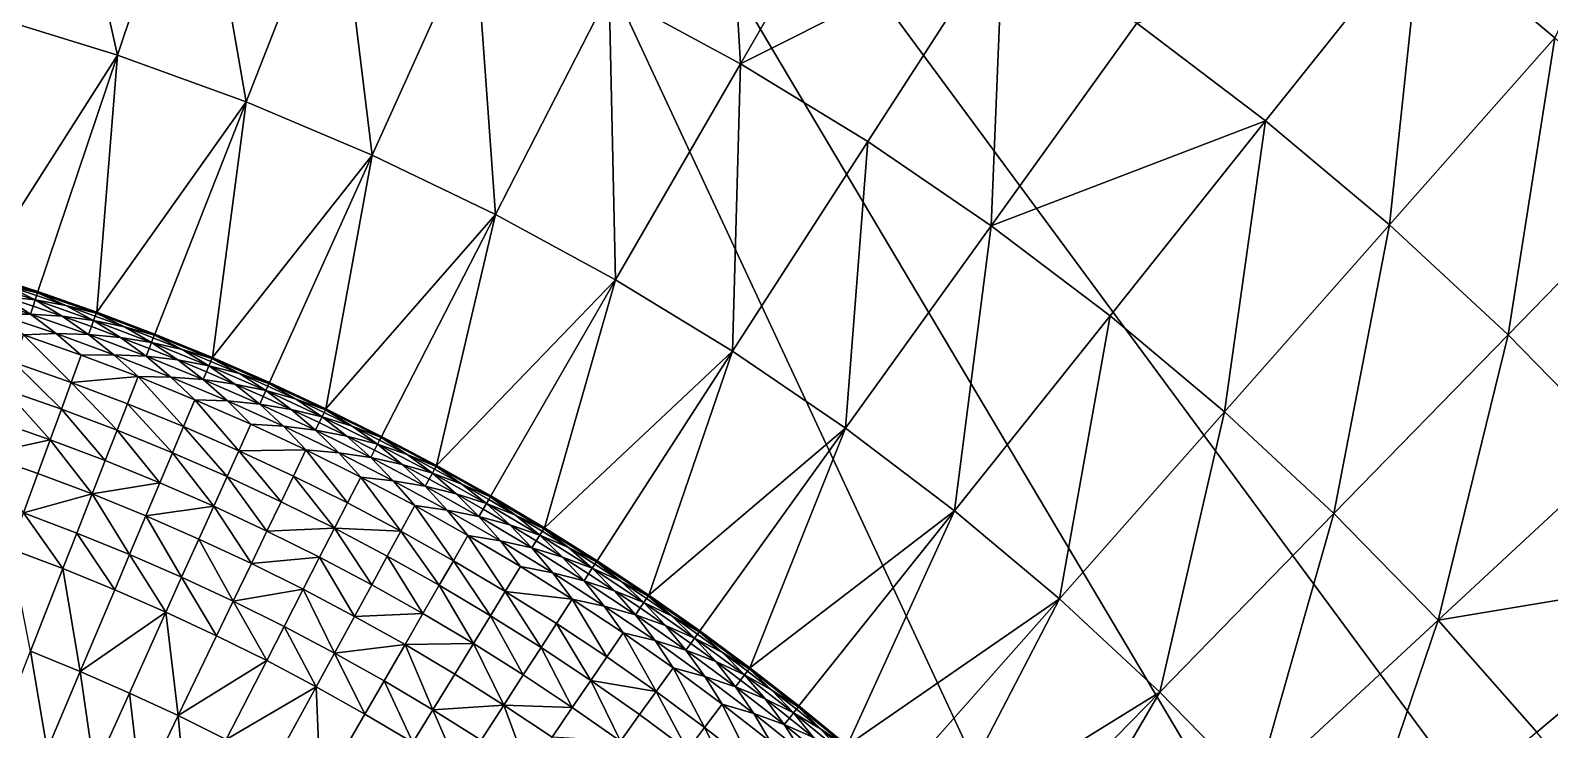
# Model space of a CAD drawing. Header units: millimetres. Extents: x -3750 to 5350, y -3750 to 3750.
# Drawn here: x 789 to 2311, y 1931 to 2632 of the extents above; entities that cross this region are included whole.
import ezdxf

# ---------------------------------------------------------------- set-up
doc = ezdxf.new("R2010")
doc.units = ezdxf.units.MM
doc.header["$MEASUREMENT"] = 0
doc.layers.add('MESH_3D', color=2, linetype='CONTINUOUS')

msp = doc.modelspace()

# ---------------------------------------------------------------- linework, layer by layer
at = {"layer": 'MESH_3D'}
for points in [[(925.3, 3634, 32500), (-2410.5, 2872.7, 32500), (3378.6, -1627.1, 32500)], [(925.3, 3634, 32500), (3634, -925.3, 32500), (3745.3, -186.9, 32500)], [(925.3, 3634, 32500), (3378.6, -1627.1, 32500), (3634, -925.3, 32500)], [(2618.4, 2684.5, 32500), (925.3, 3634, 32500), (3745.3, -186.9, 32500)], [(812.5, 2887.9, 24400), (875.8, 2606.8, 24200), (744.8, 2647.2, 24200)], [(812.5, 2887.9, 24400), (955.5, 2843.8, 24400), (875.8, 2606.8, 24200)], [(1482.7, 2892.1, 24600), (1500, 2598.1, 24400), (1368.6, 2669.6, 24400)], [(1482.7, 2892.1, 24600), (1625, 2814.6, 24600), (1500, 2598.1, 24400)], [(3378.6, -1627.1, 32500), (-2410.5, 2872.7, 32500), (-1955.4, -3199.8, 32500)], [(2182.2, 2736.4, 24800), (2426.3, 2859.3, 25000), (2315.9, 2624.2, 24800)], [(955.5, 2843.8, 24400), (1004.7, 2559.9, 24200), (875.8, 2606.8, 24200)], [(955.5, 2843.8, 24400), (1096, 2792.6, 24400), (1004.7, 2559.9, 24200)], [(1625, 2814.6, 24600), (1763.3, 2730.1, 24600), (1500, 2598.1, 24400)], [(1096, 2792.6, 24400), (1131, 2506.6, 24200), (1004.7, 2559.9, 24200)], [(1096, 2792.6, 24400), (1233.9, 2734.5, 24400), (1131, 2506.6, 24200)], [(1233.9, 2734.5, 24400), (1254.6, 2447.1, 24200), (1131, 2506.6, 24200)], [(1233.9, 2734.5, 24400), (1368.6, 2669.6, 24400), (1254.6, 2447.1, 24200)], [(1763.3, 2730.1, 24600), (1627.6, 2520.1, 24400), (1500, 2598.1, 24400)], [(1763.3, 2730.1, 24600), (1751.2, 2435.8, 24400), (1627.6, 2520.1, 24400)], [(1763.3, 2730.1, 24600), (1897.2, 2638.8, 24600), (1751.2, 2435.8, 24400)], [(2182.2, 2736.4, 24800), (2026.3, 2541, 24600), (1897.2, 2638.8, 24600)], [(2182.2, 2736.4, 24800), (2150.5, 2436.8, 24600), (2026.3, 2541, 24600)], [(2182.2, 2736.4, 24800), (2315.9, 2624.2, 24800), (2150.5, 2436.8, 24600)], [(1368.6, 2669.6, 24400), (1375, 2381.6, 24200), (1254.6, 2447.1, 24200)], [(1368.6, 2669.6, 24400), (1500, 2598.1, 24400), (1375, 2381.6, 24200)], [(744.8, 2647.2, 24200), (875.8, 2606.8, 24200), (736.9, 2388.9, 24000)], [(1897.2, 2638.8, 24600), (2026.3, 2541, 24600), (1751.2, 2435.8, 24400)], [(2315.9, 2624.2, 24800), (2269.3, 2326.6, 24600), (2150.5, 2436.8, 24600)], [(2315.9, 2624.2, 24800), (2443.8, 2505.5, 24800), (2269.3, 2326.6, 24600)], [(875.8, 2606.8, 24200), (796.2, 2369.8, 24000), (736.9, 2388.9, 24000)], [(875.8, 2606.8, 24200), (855.1, 2349.2, 24000), (796.2, 2369.8, 24000)], [(875.8, 2606.8, 24200), (1004.7, 2559.9, 24200), (855.1, 2349.2, 24000)], [(1500, 2598.1, 24400), (1492, 2310.1, 24200), (1375, 2381.6, 24200)], [(1500, 2598.1, 24400), (1627.6, 2520.1, 24400), (1492, 2310.1, 24200)], [(1004.7, 2559.9, 24200), (913.4, 2327.2, 24000), (855.1, 2349.2, 24000)], [(1004.7, 2559.9, 24200), (971.1, 2303.7, 24000), (913.4, 2327.2, 24000)], [(1004.7, 2559.9, 24200), (1131, 2506.6, 24200), (971.1, 2303.7, 24000)], [(2026.3, 2541, 24600), (1870.5, 2345.5, 24400), (1751.2, 2435.8, 24400)], [(2026.3, 2541, 24600), (1985.1, 2249.3, 24400), (1870.5, 2345.5, 24400)], [(2026.3, 2541, 24600), (2150.5, 2436.8, 24600), (1985.1, 2249.3, 24400)], [(1627.6, 2520.1, 24400), (1605.3, 2232.8, 24200), (1492, 2310.1, 24200)], [(1627.6, 2520.1, 24400), (1751.2, 2435.8, 24400), (1605.3, 2232.8, 24200)], [(1131, 2506.6, 24200), (1028.2, 2278.8, 24000), (971.1, 2303.7, 24000)], [(1131, 2506.6, 24200), (1084.7, 2252.4, 24000), (1028.2, 2278.8, 24000)], [(1131, 2506.6, 24200), (1254.6, 2447.1, 24200), (1084.7, 2252.4, 24000)], [(2443.8, 2505.5, 24800), (2382.4, 2210.6, 24600), (2269.3, 2326.6, 24600)], [(1254.6, 2447.1, 24200), (1140.5, 2224.7, 24000), (1084.7, 2252.4, 24000)], [(1254.6, 2447.1, 24200), (1195.6, 2195.6, 24000), (1140.5, 2224.7, 24000)], [(1254.6, 2447.1, 24200), (1375, 2381.6, 24200), (1195.6, 2195.6, 24000)], [(1751.2, 2435.8, 24400), (1714.6, 2150, 24200), (1605.3, 2232.8, 24200)], [(1751.2, 2435.8, 24400), (1870.5, 2345.5, 24400), (1714.6, 2150, 24200)], [(2150.5, 2436.8, 24600), (2094.7, 2147.6, 24400), (1985.1, 2249.3, 24400)], [(2150.5, 2436.8, 24600), (2269.3, 2326.6, 24600), (2094.7, 2147.6, 24400)], [(761.9, 2364.9, -138.7), (734.3, 2380.4, -105.2), (793.4, 2361.4, -105.2)], [(765.3, 2375.6, -71.9), (793.4, 2361.4, -105.2), (734.3, 2380.4, -105.2)], [(736.5, 2387.8, -38.4), (736.9, 2388.9), (796.2, 2369.8)], [(736.5, 2387.8, -38.4), (796.2, 2369.8), (795.8, 2368.7, -38.4)], [(765.3, 2375.6, -71.9), (736.5, 2387.8, -38.4), (795.8, 2368.7, -38.4)], [(736.9, 2388.9, 24000), (796.2, 2369.8, 24000), (796.2, 2369.8)], [(736.9, 2388.9, 24000), (796.2, 2369.8), (736.9, 2388.9)], [(765.3, 2375.6, -71.9), (794.9, 2365.9, -71.9), (793.4, 2361.4, -105.2)], [(765.3, 2375.6, -71.9), (795.8, 2368.7, -38.4), (794.9, 2365.9, -71.9)], [(1375, 2381.6, 24200), (1250, 2165.1, 24000), (1195.6, 2195.6, 24000)], [(1375, 2381.6, 24200), (1303.6, 2133.2, 24000), (1250, 2165.1, 24000)], [(1375, 2381.6, 24200), (1492, 2310.1, 24200), (1303.6, 2133.2, 24000)], [(756.2, 2347.3, -205.3), (729.9, 2366.2, -171.9), (788.7, 2347.3, -171.9)], [(761.9, 2364.9, -138.7), (788.7, 2347.3, -171.9), (729.9, 2366.2, -171.9)], [(761.9, 2364.9, -138.7), (793.4, 2361.4, -105.2), (791.3, 2355.2, -138.7)], [(761.9, 2364.9, -138.7), (791.3, 2355.2, -138.7), (788.7, 2347.3, -171.9)], [(791.3, 2355.2, -138.7), (793.4, 2361.4, -105.2), (820.6, 2345.1, -138.7)], [(794.9, 2365.9, -71.9), (824.3, 2355.8, -71.9), (793.4, 2361.4, -105.2)], [(820.6, 2345.1, -138.7), (793.4, 2361.4, -105.2), (852, 2340.9, -105.2)], [(824.3, 2355.8, -71.9), (852, 2340.9, -105.2), (793.4, 2361.4, -105.2)], [(794.9, 2365.9, -71.9), (795.8, 2368.7, -38.4), (824.3, 2355.8, -71.9)], [(795.8, 2368.7, -38.4), (796.2, 2369.8), (854.6, 2348.1, -38.4)], [(824.3, 2355.8, -71.9), (795.8, 2368.7, -38.4), (854.6, 2348.1, -38.4)], [(854.6, 2348.1, -38.4), (796.2, 2369.8), (855.1, 2349.2)], [(796.2, 2369.8, 24000), (855.1, 2349.2, 24000), (855.1, 2349.2)], [(796.2, 2369.8, 24000), (855.1, 2349.2), (796.2, 2369.8)], [(756.2, 2347.3, -205.3), (788.7, 2347.3, -171.9), (814.5, 2327.7, -205.3)], [(756.2, 2347.3, -205.3), (814.5, 2327.7, -205.3), (781.6, 2326.4, -238.1)], [(791.3, 2355.2, -138.7), (820.6, 2345.1, -138.7), (788.7, 2347.3, -171.9)], [(814.5, 2327.7, -205.3), (788.7, 2347.3, -171.9), (846.9, 2326.9, -171.9)], [(820.6, 2345.1, -138.7), (846.9, 2326.9, -171.9), (788.7, 2347.3, -171.9)], [(820.6, 2345.1, -138.7), (852, 2340.9, -105.2), (849.8, 2334.7, -138.7)], [(820.6, 2345.1, -138.7), (849.8, 2334.7, -138.7), (846.9, 2326.9, -171.9)], [(824.3, 2355.8, -71.9), (854.6, 2348.1, -38.4), (853.6, 2345.3, -71.9)], [(824.3, 2355.8, -71.9), (853.6, 2345.3, -71.9), (852, 2340.9, -105.2)], [(853.6, 2345.3, -71.9), (882.8, 2334.5, -71.9), (852, 2340.9, -105.2)], [(853.6, 2345.3, -71.9), (854.6, 2348.1, -38.4), (882.8, 2334.5, -71.9)], [(854.6, 2348.1, -38.4), (855.1, 2349.2), (913.4, 2327.2)], [(854.6, 2348.1, -38.4), (913.4, 2327.2), (912.9, 2326.1, -38.4)], [(882.8, 2334.5, -71.9), (854.6, 2348.1, -38.4), (912.9, 2326.1, -38.4)], [(855.1, 2349.2, 24000), (913.4, 2327.2, 24000), (913.4, 2327.2)], [(855.1, 2349.2, 24000), (913.4, 2327.2), (855.1, 2349.2)], [(1870.5, 2345.5, 24400), (1819.6, 2061.9, 24200), (1714.6, 2150, 24200)], [(1870.5, 2345.5, 24400), (1985.1, 2249.3, 24400), (1819.6, 2061.9, 24200)], [(849.8, 2334.7, -138.7), (878.8, 2323.9, -138.7), (846.9, 2326.9, -171.9)], [(849.8, 2334.7, -138.7), (852, 2340.9, -105.2), (878.8, 2323.9, -138.7)], [(878.8, 2323.9, -138.7), (852, 2340.9, -105.2), (910.1, 2318.9, -105.2)], [(882.8, 2334.5, -71.9), (910.1, 2318.9, -105.2), (852, 2340.9, -105.2)], [(882.8, 2334.5, -71.9), (912.9, 2326.1, -38.4), (911.8, 2323.3, -71.9)], [(882.8, 2334.5, -71.9), (911.8, 2323.3, -71.9), (910.1, 2318.9, -105.2)], [(781.6, 2326.4, -238.1), (829.4, 2278.8, -303.8), (772.3, 2298.8, -303.8)], [(814.5, 2327.7, -205.3), (839.4, 2306.2, -238.1), (781.6, 2326.4, -238.1)], [(781.6, 2326.4, -238.1), (839.4, 2306.2, -238.1), (829.4, 2278.8, -303.8)], [(814.5, 2327.7, -205.3), (872.3, 2306.6, -205.3), (839.4, 2306.2, -238.1)], [(814.5, 2327.7, -205.3), (846.9, 2326.9, -171.9), (872.3, 2306.6, -205.3)], [(872.3, 2306.6, -205.3), (846.9, 2326.9, -171.9), (904.7, 2305.1, -171.9)], [(878.8, 2323.9, -138.7), (904.7, 2305.1, -171.9), (846.9, 2326.9, -171.9)], [(878.8, 2323.9, -138.7), (910.1, 2318.9, -105.2), (907.7, 2312.8, -138.7)], [(878.8, 2323.9, -138.7), (907.7, 2312.8, -138.7), (904.7, 2305.1, -171.9)], [(907.7, 2312.8, -138.7), (910.1, 2318.9, -105.2), (936.5, 2301.3, -138.7)], [(911.8, 2323.3, -71.9), (940.7, 2311.8, -71.9), (910.1, 2318.9, -105.2)], [(936.5, 2301.3, -138.7), (910.1, 2318.9, -105.2), (967.6, 2295.5, -105.2)], [(940.7, 2311.8, -71.9), (967.6, 2295.5, -105.2), (910.1, 2318.9, -105.2)], [(911.8, 2323.3, -71.9), (912.9, 2326.1, -38.4), (940.7, 2311.8, -71.9)], [(912.9, 2326.1, -38.4), (913.4, 2327.2), (970.6, 2302.6, -38.4)], [(940.7, 2311.8, -71.9), (912.9, 2326.1, -38.4), (970.6, 2302.6, -38.4)], [(970.6, 2302.6, -38.4), (913.4, 2327.2), (971.1, 2303.7)], [(913.4, 2327.2, 24000), (971.1, 2303.7, 24000), (971.1, 2303.7)], [(913.4, 2327.2, 24000), (971.1, 2303.7), (913.4, 2327.2)], [(2269.3, 2326.6, 24600), (2199.2, 2040.5, 24400), (2094.7, 2147.6, 24400)], [(2269.3, 2326.6, 24600), (2382.4, 2210.6, 24600), (2199.2, 2040.5, 24400)], [(772.3, 2298.8, -303.8), (819.7, 2252.1, -355.7), (763.3, 2271.8, -355.7)], [(772.3, 2298.8, -303.8), (829.4, 2278.8, -303.8), (819.7, 2252.1, -355.7)], [(839.4, 2306.2, -238.1), (896.6, 2284.6, -238.1), (829.4, 2278.8, -303.8)], [(872.3, 2306.6, -205.3), (896.6, 2284.6, -238.1), (839.4, 2306.2, -238.1)], [(872.3, 2306.6, -205.3), (929.5, 2284.2, -205.3), (896.6, 2284.6, -238.1)], [(872.3, 2306.6, -205.3), (904.7, 2305.1, -171.9), (929.5, 2284.2, -205.3)], [(907.7, 2312.8, -138.7), (936.5, 2301.3, -138.7), (904.7, 2305.1, -171.9)], [(929.5, 2284.2, -205.3), (904.7, 2305.1, -171.9), (961.9, 2281.8, -171.9)], [(936.5, 2301.3, -138.7), (961.9, 2281.8, -171.9), (904.7, 2305.1, -171.9)], [(936.5, 2301.3, -138.7), (967.6, 2295.5, -105.2), (965.1, 2289.5, -138.7)], [(936.5, 2301.3, -138.7), (965.1, 2289.5, -138.7), (961.9, 2281.8, -171.9)], [(940.7, 2311.8, -71.9), (970.6, 2302.6, -38.4), (969.5, 2299.9, -71.9)], [(940.7, 2311.8, -71.9), (969.5, 2299.9, -71.9), (967.6, 2295.5, -105.2)], [(969.5, 2299.9, -71.9), (998.1, 2287.6, -71.9), (967.6, 2295.5, -105.2)], [(969.5, 2299.9, -71.9), (970.6, 2302.6, -38.4), (998.1, 2287.6, -71.9)], [(970.6, 2302.6, -38.4), (971.1, 2303.7), (1028.2, 2278.8)], [(970.6, 2302.6, -38.4), (1028.2, 2278.8), (1027.7, 2277.7, -38.4)], [(998.1, 2287.6, -71.9), (970.6, 2302.6, -38.4), (1027.7, 2277.7, -38.4)], [(971.1, 2303.7, 24000), (1028.2, 2278.8, 24000), (1028.2, 2278.8)], [(971.1, 2303.7, 24000), (1028.2, 2278.8), (971.1, 2303.7)], [(1492, 2310.1, 24200), (1356.4, 2100.1, 24000), (1303.6, 2133.2, 24000)], [(1492, 2310.1, 24200), (1408.3, 2065.6, 24000), (1356.4, 2100.1, 24000)], [(1492, 2310.1, 24200), (1605.3, 2232.8, 24200), (1408.3, 2065.6, 24000)], [(896.6, 2284.6, -238.1), (886, 2257.4, -303.8), (829.4, 2278.8, -303.8)], [(896.6, 2284.6, -238.1), (942, 2234.6, -303.8), (886, 2257.4, -303.8)], [(896.6, 2284.6, -238.1), (953.3, 2261.5, -238.1), (942, 2234.6, -303.8)], [(929.5, 2284.2, -205.3), (953.3, 2261.5, -238.1), (896.6, 2284.6, -238.1)], [(929.5, 2284.2, -205.3), (961.9, 2281.8, -171.9), (986.2, 2260.3, -205.3)], [(929.5, 2284.2, -205.3), (986.2, 2260.3, -205.3), (953.3, 2261.5, -238.1)], [(965.1, 2289.5, -138.7), (993.6, 2277.2, -138.7), (961.9, 2281.8, -171.9)], [(965.1, 2289.5, -138.7), (967.6, 2295.5, -105.2), (993.6, 2277.2, -138.7)], [(993.6, 2277.2, -138.7), (967.6, 2295.5, -105.2), (1024.6, 2270.7, -105.2)], [(998.1, 2287.6, -71.9), (1024.6, 2270.7, -105.2), (967.6, 2295.5, -105.2)], [(998.1, 2287.6, -71.9), (1026.5, 2275, -71.9), (1024.6, 2270.7, -105.2)], [(998.1, 2287.6, -71.9), (1027.7, 2277.7, -38.4), (1026.5, 2275, -71.9)], [(763.3, 2271.8, -355.7), (808.5, 2221.4, -406.8), (752.9, 2240.8, -406.8)], [(763.3, 2271.8, -355.7), (819.7, 2252.1, -355.7), (808.5, 2221.4, -406.8)], [(829.4, 2278.8, -303.8), (875.6, 2231, -355.7), (819.7, 2252.1, -355.7)], [(829.4, 2278.8, -303.8), (886, 2257.4, -303.8), (875.6, 2231, -355.7)], [(986.2, 2260.3, -205.3), (961.9, 2281.8, -171.9), (1018.5, 2257.1, -171.9)], [(993.6, 2277.2, -138.7), (1018.5, 2257.1, -171.9), (961.9, 2281.8, -171.9)], [(993.6, 2277.2, -138.7), (1024.6, 2270.7, -105.2), (1021.9, 2264.7, -138.7)], [(993.6, 2277.2, -138.7), (1021.9, 2264.7, -138.7), (1018.5, 2257.1, -171.9)], [(1021.9, 2264.7, -138.7), (1024.6, 2270.7, -105.2), (1050, 2251.8, -138.7)], [(1026.5, 2275, -71.9), (1054.8, 2262, -71.9), (1024.6, 2270.7, -105.2)], [(1050, 2251.8, -138.7), (1024.6, 2270.7, -105.2), (1080.9, 2244.4, -105.2)], [(1054.8, 2262, -71.9), (1080.9, 2244.4, -105.2), (1024.6, 2270.7, -105.2)], [(1026.5, 2275, -71.9), (1027.7, 2277.7, -38.4), (1054.8, 2262, -71.9)], [(1027.7, 2277.7, -38.4), (1028.2, 2278.8), (1084.7, 2252.4)], [(1027.7, 2277.7, -38.4), (1084.7, 2252.4), (1084.2, 2251.4, -38.4)], [(1054.8, 2262, -71.9), (1027.7, 2277.7, -38.4), (1084.2, 2251.4, -38.4)], [(1028.2, 2278.8, 24000), (1084.7, 2252.4, 24000), (1084.7, 2252.4)], [(1028.2, 2278.8, 24000), (1084.7, 2252.4), (1028.2, 2278.8)], [(886, 2257.4, -303.8), (930.9, 2208.4, -355.7), (875.6, 2231, -355.7)], [(886, 2257.4, -303.8), (942, 2234.6, -303.8), (930.9, 2208.4, -355.7)], [(953.3, 2261.5, -238.1), (997.4, 2210.4, -303.8), (942, 2234.6, -303.8)], [(953.3, 2261.5, -238.1), (1009.4, 2237, -238.1), (997.4, 2210.4, -303.8)], [(986.2, 2260.3, -205.3), (1009.4, 2237, -238.1), (953.3, 2261.5, -238.1)], [(986.2, 2260.3, -205.3), (1042.2, 2235, -205.3), (1009.4, 2237, -238.1)], [(986.2, 2260.3, -205.3), (1018.5, 2257.1, -171.9), (1042.2, 2235, -205.3)], [(1021.9, 2264.7, -138.7), (1050, 2251.8, -138.7), (1018.5, 2257.1, -171.9)], [(1042.2, 2235, -205.3), (1018.5, 2257.1, -171.9), (1074.4, 2231, -171.9)], [(1050, 2251.8, -138.7), (1074.4, 2231, -171.9), (1018.5, 2257.1, -171.9)], [(1054.8, 2262, -71.9), (1084.2, 2251.4, -38.4), (1082.9, 2248.7, -71.9)], [(1054.8, 2262, -71.9), (1082.9, 2248.7, -71.9), (1080.9, 2244.4, -105.2)], [(752.9, 2240.8, -406.8), (808.5, 2221.4, -406.8), (741.4, 2206.7, -455.7)], [(819.7, 2252.1, -355.7), (863.6, 2200.5, -406.8), (808.5, 2221.4, -406.8)], [(819.7, 2252.1, -355.7), (875.6, 2231, -355.7), (863.6, 2200.5, -406.8)], [(1050, 2251.8, -138.7), (1078, 2238.5, -138.7), (1074.4, 2231, -171.9)], [(1050, 2251.8, -138.7), (1080.9, 2244.4, -105.2), (1078, 2238.5, -138.7)], [(1078, 2238.5, -138.7), (1105.8, 2224.9, -138.7), (1074.4, 2231, -171.9)], [(1078, 2238.5, -138.7), (1080.9, 2244.4, -105.2), (1105.8, 2224.9, -138.7)], [(1082.9, 2248.7, -71.9), (1110.9, 2235, -71.9), (1080.9, 2244.4, -105.2)], [(1105.8, 2224.9, -138.7), (1080.9, 2244.4, -105.2), (1136.5, 2216.8, -105.2)], [(1110.9, 2235, -71.9), (1136.5, 2216.8, -105.2), (1080.9, 2244.4, -105.2)], [(1082.9, 2248.7, -71.9), (1084.2, 2251.4, -38.4), (1110.9, 2235, -71.9)], [(1084.2, 2251.4, -38.4), (1084.7, 2252.4), (1140, 2223.6, -38.4)], [(1110.9, 2235, -71.9), (1084.2, 2251.4, -38.4), (1140, 2223.6, -38.4)], [(1140, 2223.6, -38.4), (1084.7, 2252.4), (1140.5, 2224.7)], [(1084.7, 2252.4, 24000), (1140.5, 2224.7, 24000), (1140.5, 2224.7)], [(1084.7, 2252.4, 24000), (1140.5, 2224.7), (1084.7, 2252.4)], [(1985.1, 2249.3, 24400), (1920.2, 1968.6, 24200), (1819.6, 2061.9, 24200)], [(1985.1, 2249.3, 24400), (2094.7, 2147.6, 24400), (1920.2, 1968.6, 24200)], [(875.6, 2231, -355.7), (918.2, 2178.3, -406.8), (863.6, 2200.5, -406.8)], [(875.6, 2231, -355.7), (930.9, 2208.4, -355.7), (918.2, 2178.3, -406.8)], [(942, 2234.6, -303.8), (985.7, 2184.5, -355.7), (930.9, 2208.4, -355.7)], [(942, 2234.6, -303.8), (997.4, 2210.4, -303.8), (985.7, 2184.5, -355.7)], [(1009.4, 2237, -238.1), (1064.8, 2211.2, -238.1), (997.4, 2210.4, -303.8)], [(1042.2, 2235, -205.3), (1064.8, 2211.2, -238.1), (1009.4, 2237, -238.1)], [(1042.2, 2235, -205.3), (1074.4, 2231, -171.9), (1097.6, 2208.3, -205.3)], [(1042.2, 2235, -205.3), (1097.6, 2208.3, -205.3), (1064.8, 2211.2, -238.1)], [(1097.6, 2208.3, -205.3), (1074.4, 2231, -171.9), (1129.7, 2203.6, -171.9)], [(1105.8, 2224.9, -138.7), (1129.7, 2203.6, -171.9), (1074.4, 2231, -171.9)], [(1105.8, 2224.9, -138.7), (1133.5, 2210.9, -138.7), (1129.7, 2203.6, -171.9)], [(1105.8, 2224.9, -138.7), (1136.5, 2216.8, -105.2), (1133.5, 2210.9, -138.7)], [(1110.9, 2235, -71.9), (1138.6, 2221, -71.9), (1136.5, 2216.8, -105.2)], [(1110.9, 2235, -71.9), (1140, 2223.6, -38.4), (1138.6, 2221, -71.9)], [(1138.6, 2221, -71.9), (1140, 2223.6, -38.4), (1166.2, 2206.6, -71.9)], [(1140, 2223.6, -38.4), (1140.5, 2224.7), (1195.6, 2195.6)], [(1140, 2223.6, -38.4), (1195.6, 2195.6), (1195.1, 2194.5, -38.4)], [(1166.2, 2206.6, -71.9), (1140, 2223.6, -38.4), (1195.1, 2194.5, -38.4)], [(1140.5, 2224.7, 24000), (1195.6, 2195.6, 24000), (1195.6, 2195.6)], [(1140.5, 2224.7, 24000), (1195.6, 2195.6), (1140.5, 2224.7)], [(1605.3, 2232.8, 24200), (1459.4, 2029.8, 24000), (1408.3, 2065.6, 24000)], [(1605.3, 2232.8, 24200), (1509.5, 1992.8, 24000), (1459.4, 2029.8, 24000)], [(1605.3, 2232.8, 24200), (1714.6, 2150, 24200), (1509.5, 1992.8, 24000)], [(808.5, 2221.4, -406.8), (796.2, 2187.5, -455.7), (741.4, 2206.7, -455.7)], [(808.5, 2221.4, -406.8), (850.5, 2167, -455.7), (796.2, 2187.5, -455.7)], [(808.5, 2221.4, -406.8), (863.6, 2200.5, -406.8), (850.5, 2167, -455.7)], [(930.9, 2208.4, -355.7), (972.3, 2154.7, -406.8), (918.2, 2178.3, -406.8)], [(930.9, 2208.4, -355.7), (985.7, 2184.5, -355.7), (972.3, 2154.7, -406.8)], [(997.4, 2210.4, -303.8), (1039.9, 2159.3, -355.7), (985.7, 2184.5, -355.7)], [(1064.8, 2211.2, -238.1), (1052.2, 2184.9, -303.8), (997.4, 2210.4, -303.8)], [(997.4, 2210.4, -303.8), (1052.2, 2184.9, -303.8), (1039.9, 2159.3, -355.7)], [(1064.8, 2211.2, -238.1), (1106.3, 2158, -303.8), (1052.2, 2184.9, -303.8)], [(1064.8, 2211.2, -238.1), (1119.6, 2183.9, -238.1), (1106.3, 2158, -303.8)], [(1097.6, 2208.3, -205.3), (1119.6, 2183.9, -238.1), (1064.8, 2211.2, -238.1)], [(1097.6, 2208.3, -205.3), (1152.3, 2180.3, -205.3), (1119.6, 2183.9, -238.1)], [(1097.6, 2208.3, -205.3), (1129.7, 2203.6, -171.9), (1152.3, 2180.3, -205.3)], [(1133.5, 2210.9, -138.7), (1161, 2196.6, -138.7), (1129.7, 2203.6, -171.9)], [(1133.5, 2210.9, -138.7), (1136.5, 2216.8, -105.2), (1161, 2196.6, -138.7)], [(1138.6, 2221, -71.9), (1166.2, 2206.6, -71.9), (1136.5, 2216.8, -105.2)], [(1161, 2196.6, -138.7), (1136.5, 2216.8, -105.2), (1191.4, 2187.8, -105.2)], [(1166.2, 2206.6, -71.9), (1191.4, 2187.8, -105.2), (1136.5, 2216.8, -105.2)], [(2382.4, 2210.6, 24600), (2489.6, 2089.1, 24600), (2199.2, 2040.5, 24400)], [(741.4, 2206.7, -455.7), (796.2, 2187.5, -455.7), (781.8, 2148.1, -506.1)], [(863.6, 2200.5, -406.8), (918.2, 2178.3, -406.8), (850.5, 2167, -455.7)], [(1152.3, 2180.3, -205.3), (1129.7, 2203.6, -171.9), (1184.3, 2174.7, -171.9)], [(1161, 2196.6, -138.7), (1184.3, 2174.7, -171.9), (1129.7, 2203.6, -171.9)], [(1161, 2196.6, -138.7), (1188.2, 2182, -138.7), (1184.3, 2174.7, -171.9)], [(1161, 2196.6, -138.7), (1191.4, 2187.8, -105.2), (1188.2, 2182, -138.7)], [(1166.2, 2206.6, -71.9), (1195.1, 2194.5, -38.4), (1193.7, 2191.9, -71.9)], [(1166.2, 2206.6, -71.9), (1193.7, 2191.9, -71.9), (1191.4, 2187.8, -105.2)], [(1193.7, 2191.9, -71.9), (1195.1, 2194.5, -38.4), (1220.9, 2176.9, -71.9)], [(1195.1, 2194.5, -38.4), (1195.6, 2195.6), (1249.4, 2164, -38.4)], [(1220.9, 2176.9, -71.9), (1195.1, 2194.5, -38.4), (1249.4, 2164, -38.4)], [(1249.4, 2164, -38.4), (1195.6, 2195.6), (1250, 2165.1)], [(1195.6, 2195.6, 24000), (1250, 2165.1, 24000), (1250, 2165.1)], [(1195.6, 2195.6, 24000), (1250, 2165.1), (1195.6, 2195.6)], [(796.2, 2187.5, -455.7), (850.5, 2167, -455.7), (781.8, 2148.1, -506.1)], [(918.2, 2178.3, -406.8), (904.3, 2145.1, -455.7), (850.5, 2167, -455.7)], [(918.2, 2178.3, -406.8), (972.3, 2154.7, -406.8), (904.3, 2145.1, -455.7)], [(985.7, 2184.5, -355.7), (1025.7, 2129.8, -406.8), (972.3, 2154.7, -406.8)], [(985.7, 2184.5, -355.7), (1039.9, 2159.3, -355.7), (1025.7, 2129.8, -406.8)], [(1052.2, 2184.9, -303.8), (1093.4, 2132.7, -355.7), (1039.9, 2159.3, -355.7)], [(1052.2, 2184.9, -303.8), (1106.3, 2158, -303.8), (1093.4, 2132.7, -355.7)], [(1119.6, 2183.9, -238.1), (1159.8, 2129.7, -303.8), (1106.3, 2158, -303.8)], [(1119.6, 2183.9, -238.1), (1173.7, 2155.4, -238.1), (1159.8, 2129.7, -303.8)], [(1152.3, 2180.3, -205.3), (1173.7, 2155.4, -238.1), (1119.6, 2183.9, -238.1)], [(1152.3, 2180.3, -205.3), (1184.3, 2174.7, -171.9), (1206.3, 2150.9, -205.3)], [(1152.3, 2180.3, -205.3), (1206.3, 2150.9, -205.3), (1173.7, 2155.4, -238.1)], [(1188.2, 2182, -138.7), (1215.4, 2167, -138.7), (1184.3, 2174.7, -171.9)], [(1188.2, 2182, -138.7), (1191.4, 2187.8, -105.2), (1215.4, 2167, -138.7)], [(1193.7, 2191.9, -71.9), (1220.9, 2176.9, -71.9), (1191.4, 2187.8, -105.2)], [(1215.4, 2167, -138.7), (1191.4, 2187.8, -105.2), (1245.6, 2157.4, -105.2)], [(1220.9, 2176.9, -71.9), (1245.6, 2157.4, -105.2), (1191.4, 2187.8, -105.2)], [(1220.9, 2176.9, -71.9), (1247.9, 2161.5, -71.9), (1245.6, 2157.4, -105.2)], [(1220.9, 2176.9, -71.9), (1249.4, 2164, -38.4), (1247.9, 2161.5, -71.9)], [(850.5, 2167, -455.7), (835.1, 2127.9, -506.1), (781.8, 2148.1, -506.1)], [(850.5, 2167, -455.7), (887.9, 2106.4, -506.1), (835.1, 2127.9, -506.1)], [(850.5, 2167, -455.7), (904.3, 2145.1, -455.7), (887.9, 2106.4, -506.1)], [(1206.3, 2150.9, -205.3), (1184.3, 2174.7, -171.9), (1238.1, 2144.5, -171.9)], [(1215.4, 2167, -138.7), (1238.1, 2144.5, -171.9), (1184.3, 2174.7, -171.9)], [(1215.4, 2167, -138.7), (1245.6, 2157.4, -105.2), (1242.3, 2151.7, -138.7)], [(1215.4, 2167, -138.7), (1242.3, 2151.7, -138.7), (1238.1, 2144.5, -171.9)], [(1247.9, 2161.5, -71.9), (1249.4, 2164, -38.4), (1274.8, 2145.8, -71.9)], [(1249.4, 2164, -38.4), (1250, 2165.1), (1303.6, 2133.2)], [(1249.4, 2164, -38.4), (1303.6, 2133.2), (1303, 2132.2, -38.4)], [(1274.8, 2145.8, -71.9), (1249.4, 2164, -38.4), (1303, 2132.2, -38.4)], [(1250, 2165.1, 24000), (1303.6, 2133.2, 24000), (1303.6, 2133.2)], [(1250, 2165.1, 24000), (1303.6, 2133.2), (1250, 2165.1)], [(781.8, 2148.1, -506.1), (821.1, 2092.3, -547.3), (768.7, 2112.1, -547.3)], [(781.8, 2148.1, -506.1), (835.1, 2127.9, -506.1), (821.1, 2092.3, -547.3)], [(972.3, 2154.7, -406.8), (957.5, 2121.9, -455.7), (904.3, 2145.1, -455.7)], [(972.3, 2154.7, -406.8), (1010.1, 2097.4, -455.7), (957.5, 2121.9, -455.7)], [(972.3, 2154.7, -406.8), (1025.7, 2129.8, -406.8), (1010.1, 2097.4, -455.7)], [(1039.9, 2159.3, -355.7), (1093.4, 2132.7, -355.7), (1025.7, 2129.8, -406.8)], [(1106.3, 2158, -303.8), (1159.8, 2129.7, -303.8), (1093.4, 2132.7, -355.7)], [(1173.7, 2155.4, -238.1), (1212.5, 2100.1, -303.8), (1159.8, 2129.7, -303.8)], [(1173.7, 2155.4, -238.1), (1227.1, 2125.4, -238.1), (1212.5, 2100.1, -303.8)], [(1206.3, 2150.9, -205.3), (1227.1, 2125.4, -238.1), (1173.7, 2155.4, -238.1)], [(1206.3, 2150.9, -205.3), (1259.6, 2120.1, -205.3), (1227.1, 2125.4, -238.1)], [(1206.3, 2150.9, -205.3), (1238.1, 2144.5, -171.9), (1259.6, 2120.1, -205.3)], [(1242.3, 2151.7, -138.7), (1269, 2136, -138.7), (1238.1, 2144.5, -171.9)], [(1242.3, 2151.7, -138.7), (1245.6, 2157.4, -105.2), (1269, 2136, -138.7)], [(1247.9, 2161.5, -71.9), (1274.8, 2145.8, -71.9), (1245.6, 2157.4, -105.2)], [(1269, 2136, -138.7), (1245.6, 2157.4, -105.2), (1299, 2125.7, -105.2)], [(1274.8, 2145.8, -71.9), (1299, 2125.7, -105.2), (1245.6, 2157.4, -105.2)], [(1714.6, 2150, 24200), (1558.7, 1954.6, 24000), (1509.5, 1992.8, 24000)], [(1714.6, 2150, 24200), (1607, 1915.1, 24000), (1558.7, 1954.6, 24000)], [(1714.6, 2150, 24200), (1819.6, 2061.9, 24200), (1607, 1915.1, 24000)], [(2094.7, 2147.6, 24400), (2015.9, 1870.5, 24200), (1920.2, 1968.6, 24200)], [(2094.7, 2147.6, 24400), (2199.2, 2040.5, 24400), (2015.9, 1870.5, 24200)], [(904.3, 2145.1, -455.7), (940.2, 2083.6, -506.1), (887.9, 2106.4, -506.1)], [(904.3, 2145.1, -455.7), (957.5, 2121.9, -455.7), (940.2, 2083.6, -506.1)], [(1093.4, 2132.7, -355.7), (1078.4, 2103.6, -406.8), (1025.7, 2129.8, -406.8)], [(1093.4, 2132.7, -355.7), (1130.6, 2076.1, -406.8), (1078.4, 2103.6, -406.8)], [(1093.4, 2132.7, -355.7), (1146.2, 2104.8, -355.7), (1130.6, 2076.1, -406.8)], [(1159.8, 2129.7, -303.8), (1146.2, 2104.8, -355.7), (1093.4, 2132.7, -355.7)], [(1259.6, 2120.1, -205.3), (1238.1, 2144.5, -171.9), (1291.2, 2113, -171.9)], [(1269, 2136, -138.7), (1291.2, 2113, -171.9), (1238.1, 2144.5, -171.9)], [(1269, 2136, -138.7), (1299, 2125.7, -105.2), (1295.5, 2120, -138.7)], [(1269, 2136, -138.7), (1295.5, 2120, -138.7), (1291.2, 2113, -171.9)], [(1274.8, 2145.8, -71.9), (1303, 2132.2, -38.4), (1301.4, 2129.7, -71.9)], [(1274.8, 2145.8, -71.9), (1301.4, 2129.7, -71.9), (1299, 2125.7, -105.2)], [(1301.4, 2129.7, -71.9), (1303, 2132.2, -38.4), (1327.9, 2113.3, -71.9)], [(1303, 2132.2, -38.4), (1303.6, 2133.2), (1356.4, 2100.1)], [(1303, 2132.2, -38.4), (1356.4, 2100.1), (1355.7, 2099.1, -38.4)], [(1327.9, 2113.3, -71.9), (1303, 2132.2, -38.4), (1355.7, 2099.1, -38.4)], [(1356.4, 2100.1, 24000), (1356.4, 2100.1), (1303.6, 2133.2)], [(1303.6, 2133.2, 24000), (1356.4, 2100.1, 24000), (1303.6, 2133.2)], [(835.1, 2127.9, -506.1), (873.1, 2071.1, -547.3), (821.1, 2092.3, -547.3)], [(835.1, 2127.9, -506.1), (887.9, 2106.4, -506.1), (873.1, 2071.1, -547.3)], [(957.5, 2121.9, -455.7), (991.8, 2059.6, -506.1), (940.2, 2083.6, -506.1)], [(957.5, 2121.9, -455.7), (1010.1, 2097.4, -455.7), (991.8, 2059.6, -506.1)], [(1025.7, 2129.8, -406.8), (1078.4, 2103.6, -406.8), (1010.1, 2097.4, -455.7)], [(1159.8, 2129.7, -303.8), (1198.3, 2075.5, -355.7), (1146.2, 2104.8, -355.7)], [(1159.8, 2129.7, -303.8), (1212.5, 2100.1, -303.8), (1198.3, 2075.5, -355.7)], [(1227.1, 2125.4, -238.1), (1264.5, 2069.3, -303.8), (1212.5, 2100.1, -303.8)], [(1227.1, 2125.4, -238.1), (1279.7, 2094.2, -238.1), (1264.5, 2069.3, -303.8)], [(1259.6, 2120.1, -205.3), (1279.7, 2094.2, -238.1), (1227.1, 2125.4, -238.1)], [(1259.6, 2120.1, -205.3), (1312, 2088.1, -205.3), (1279.7, 2094.2, -238.1)], [(1259.6, 2120.1, -205.3), (1291.2, 2113, -171.9), (1312, 2088.1, -205.3)], [(1295.5, 2120, -138.7), (1321.9, 2103.7, -138.7), (1291.2, 2113, -171.9)], [(1295.5, 2120, -138.7), (1299, 2125.7, -105.2), (1321.9, 2103.7, -138.7)], [(1301.4, 2129.7, -71.9), (1327.9, 2113.3, -71.9), (1299, 2125.7, -105.2)], [(1321.9, 2103.7, -138.7), (1299, 2125.7, -105.2), (1351.5, 2092.6, -105.2)], [(1327.9, 2113.3, -71.9), (1351.5, 2092.6, -105.2), (1299, 2125.7, -105.2)], [(768.7, 2112.1, -547.3), (821.1, 2092.3, -547.3), (788.7, 2009.5, -630.5)], [(887.9, 2106.4, -506.1), (924.4, 2048.7, -547.3), (873.1, 2071.1, -547.3)], [(887.9, 2106.4, -506.1), (940.2, 2083.6, -506.1), (924.4, 2048.7, -547.3)], [(1078.4, 2103.6, -406.8), (1062, 2071.6, -455.7), (1010.1, 2097.4, -455.7)], [(1078.4, 2103.6, -406.8), (1113.3, 2044.4, -455.7), (1062, 2071.6, -455.7)], [(1078.4, 2103.6, -406.8), (1130.6, 2076.1, -406.8), (1113.3, 2044.4, -455.7)], [(1146.2, 2104.8, -355.7), (1182, 2047.2, -406.8), (1130.6, 2076.1, -406.8)], [(1146.2, 2104.8, -355.7), (1198.3, 2075.5, -355.7), (1182, 2047.2, -406.8)], [(1312, 2088.1, -205.3), (1291.2, 2113, -171.9), (1343.5, 2080.1, -171.9)], [(1321.9, 2103.7, -138.7), (1343.5, 2080.1, -171.9), (1291.2, 2113, -171.9)], [(1321.9, 2103.7, -138.7), (1348, 2087.1, -138.7), (1343.5, 2080.1, -171.9)], [(1321.9, 2103.7, -138.7), (1351.5, 2092.6, -105.2), (1348, 2087.1, -138.7)], [(1327.9, 2113.3, -71.9), (1355.7, 2099.1, -38.4), (1354.1, 2096.6, -71.9)], [(1327.9, 2113.3, -71.9), (1354.1, 2096.6, -71.9), (1351.5, 2092.6, -105.2)], [(821.1, 2092.3, -547.3), (838.5, 1989.2, -630.5), (788.7, 2009.5, -630.5)], [(821.1, 2092.3, -547.3), (873.1, 2071.1, -547.3), (838.5, 1989.2, -630.5)], [(1010.1, 2097.4, -455.7), (1062, 2071.6, -455.7), (991.8, 2059.6, -506.1)], [(1212.5, 2100.1, -303.8), (1249.7, 2045, -355.7), (1198.3, 2075.5, -355.7)], [(1212.5, 2100.1, -303.8), (1264.5, 2069.3, -303.8), (1249.7, 2045, -355.7)], [(1279.7, 2094.2, -238.1), (1331.5, 2061.6, -238.1), (1264.5, 2069.3, -303.8)], [(1312, 2088.1, -205.3), (1331.5, 2061.6, -238.1), (1279.7, 2094.2, -238.1)], [(1312, 2088.1, -205.3), (1343.5, 2080.1, -171.9), (1363.7, 2054.7, -205.3)], [(1312, 2088.1, -205.3), (1363.7, 2054.7, -205.3), (1331.5, 2061.6, -238.1)], [(1348, 2087.1, -138.7), (1373.9, 2070.1, -138.7), (1343.5, 2080.1, -171.9)], [(1348, 2087.1, -138.7), (1351.5, 2092.6, -105.2), (1373.9, 2070.1, -138.7)], [(1354.1, 2096.6, -71.9), (1380.1, 2079.5, -71.9), (1351.5, 2092.6, -105.2)], [(1373.9, 2070.1, -138.7), (1351.5, 2092.6, -105.2), (1403.3, 2058.3, -105.2)], [(1380.1, 2079.5, -71.9), (1403.3, 2058.3, -105.2), (1351.5, 2092.6, -105.2)], [(1354.1, 2096.6, -71.9), (1355.7, 2099.1, -38.4), (1380.1, 2079.5, -71.9)], [(1355.7, 2099.1, -38.4), (1356.4, 2100.1), (1407.6, 2064.6, -38.4)], [(1380.1, 2079.5, -71.9), (1355.7, 2099.1, -38.4), (1407.6, 2064.6, -38.4)], [(1407.6, 2064.6, -38.4), (1356.4, 2100.1), (1408.3, 2065.6)], [(1356.4, 2100.1, 24000), (1408.3, 2065.6), (1356.4, 2100.1)], [(1356.4, 2100.1, 24000), (1408.3, 2065.6, 24000), (1408.3, 2065.6)], [(2489.6, 2089.1, 24600), (2298.1, 1928.4, 24400), (2199.2, 2040.5, 24400)], [(2489.6, 2089.1, 24600), (2391.4, 1811.4, 24400), (2298.1, 1928.4, 24400)], [(873.1, 2071.1, -547.3), (924.4, 2048.7, -547.3), (838.5, 1989.2, -630.5)], [(940.2, 2083.6, -506.1), (975.2, 2025, -547.3), (924.4, 2048.7, -547.3)], [(940.2, 2083.6, -506.1), (991.8, 2059.6, -506.1), (975.2, 2025, -547.3)], [(1062, 2071.6, -455.7), (1042.9, 2034.2, -506.1), (991.8, 2059.6, -506.1)], [(1062, 2071.6, -455.7), (1093.3, 2007.6, -506.1), (1042.9, 2034.2, -506.1)], [(1062, 2071.6, -455.7), (1113.3, 2044.4, -455.7), (1093.3, 2007.6, -506.1)], [(1130.6, 2076.1, -406.8), (1182, 2047.2, -406.8), (1113.3, 2044.4, -455.7)], [(1198.3, 2075.5, -355.7), (1232.6, 2017.1, -406.8), (1182, 2047.2, -406.8)], [(1198.3, 2075.5, -355.7), (1249.7, 2045, -355.7), (1232.6, 2017.1, -406.8)], [(1363.7, 2054.7, -205.3), (1343.5, 2080.1, -171.9), (1394.9, 2046, -171.9)], [(1373.9, 2070.1, -138.7), (1394.9, 2046, -171.9), (1343.5, 2080.1, -171.9)], [(1380.1, 2079.5, -71.9), (1407.6, 2064.6, -38.4), (1406, 2062.2, -71.9)], [(1380.1, 2079.5, -71.9), (1406, 2062.2, -71.9), (1403.3, 2058.3, -105.2)], [(991.8, 2059.6, -506.1), (1025.4, 2000.1, -547.3), (975.2, 2025, -547.3)], [(991.8, 2059.6, -506.1), (1042.9, 2034.2, -506.1), (1025.4, 2000.1, -547.3)], [(1264.5, 2069.3, -303.8), (1300.3, 2013.2, -355.7), (1249.7, 2045, -355.7)], [(1264.5, 2069.3, -303.8), (1315.7, 2037.1, -303.8), (1300.3, 2013.2, -355.7)], [(1331.5, 2061.6, -238.1), (1315.7, 2037.1, -303.8), (1264.5, 2069.3, -303.8)], [(1331.5, 2061.6, -238.1), (1366.1, 2003.7, -303.8), (1315.7, 2037.1, -303.8)], [(1331.5, 2061.6, -238.1), (1382.5, 2027.8, -238.1), (1366.1, 2003.7, -303.8)], [(1363.7, 2054.7, -205.3), (1382.5, 2027.8, -238.1), (1331.5, 2061.6, -238.1)], [(1373.9, 2070.1, -138.7), (1403.3, 2058.3, -105.2), (1399.6, 2052.8, -138.7)], [(1373.9, 2070.1, -138.7), (1399.6, 2052.8, -138.7), (1394.9, 2046, -171.9)], [(1399.6, 2052.8, -138.7), (1403.3, 2058.3, -105.2), (1425.1, 2035.2, -138.7)], [(1406, 2062.2, -71.9), (1431.6, 2044.5, -71.9), (1403.3, 2058.3, -105.2)], [(1425.1, 2035.2, -138.7), (1403.3, 2058.3, -105.2), (1454.2, 2022.6, -105.2)], [(1431.6, 2044.5, -71.9), (1454.2, 2022.6, -105.2), (1403.3, 2058.3, -105.2)], [(1406, 2062.2, -71.9), (1407.6, 2064.6, -38.4), (1431.6, 2044.5, -71.9)], [(1407.6, 2064.6, -38.4), (1408.3, 2065.6), (1458.7, 2028.9, -38.4)], [(1431.6, 2044.5, -71.9), (1407.6, 2064.6, -38.4), (1458.7, 2028.9, -38.4)], [(1458.7, 2028.9, -38.4), (1408.3, 2065.6), (1459.4, 2029.8)], [(1408.3, 2065.6, 24000), (1459.4, 2029.8), (1408.3, 2065.6)], [(1408.3, 2065.6, 24000), (1459.4, 2029.8, 24000), (1459.4, 2029.8)], [(1819.6, 2061.9, 24200), (1654.2, 1874.5, 24000), (1607, 1915.1, 24000)], [(1819.6, 2061.9, 24200), (1700.4, 1832.6, 24000), (1654.2, 1874.5, 24000)], [(1819.6, 2061.9, 24200), (1920.2, 1968.6, 24200), (1700.4, 1832.6, 24000)], [(924.4, 2048.7, -547.3), (887.8, 1967.6, -630.5), (838.5, 1989.2, -630.5)], [(924.4, 2048.7, -547.3), (936.6, 1944.9, -630.5), (887.8, 1967.6, -630.5)], [(924.4, 2048.7, -547.3), (975.2, 2025, -547.3), (936.6, 1944.9, -630.5)], [(1113.3, 2044.4, -455.7), (1164, 2016.1, -455.7), (1093.3, 2007.6, -506.1)], [(1182, 2047.2, -406.8), (1164, 2016.1, -455.7), (1113.3, 2044.4, -455.7)], [(1182, 2047.2, -406.8), (1232.6, 2017.1, -406.8), (1164, 2016.1, -455.7)], [(1249.7, 2045, -355.7), (1282.5, 1985.8, -406.8), (1232.6, 2017.1, -406.8)], [(1249.7, 2045, -355.7), (1300.3, 2013.2, -355.7), (1282.5, 1985.8, -406.8)], [(1363.7, 2054.7, -205.3), (1394.9, 2046, -171.9), (1414.5, 2020.1, -205.3)], [(1363.7, 2054.7, -205.3), (1414.5, 2020.1, -205.3), (1382.5, 2027.8, -238.1)], [(1399.6, 2052.8, -138.7), (1425.1, 2035.2, -138.7), (1394.9, 2046, -171.9)], [(1414.5, 2020.1, -205.3), (1394.9, 2046, -171.9), (1445.5, 2010.6, -171.9)], [(1425.1, 2035.2, -138.7), (1445.5, 2010.6, -171.9), (1394.9, 2046, -171.9)], [(1431.6, 2044.5, -71.9), (1458.7, 2028.9, -38.4), (1456.9, 2026.5, -71.9)], [(1431.6, 2044.5, -71.9), (1456.9, 2026.5, -71.9), (1454.2, 2022.6, -105.2)], [(2199.2, 2040.5, 24400), (2106.6, 1767.7, 24200), (2015.9, 1870.5, 24200)], [(2199.2, 2040.5, 24400), (2298.1, 1928.4, 24400), (2106.6, 1767.7, 24200)], [(975.2, 2025, -547.3), (1025.4, 2000.1, -547.3), (936.6, 1944.9, -630.5)], [(1042.9, 2034.2, -506.1), (1074.9, 1973.9, -547.3), (1025.4, 2000.1, -547.3)], [(1042.9, 2034.2, -506.1), (1093.3, 2007.6, -506.1), (1074.9, 1973.9, -547.3)], [(1315.7, 2037.1, -303.8), (1350.1, 1980.2, -355.7), (1300.3, 2013.2, -355.7)], [(1315.7, 2037.1, -303.8), (1366.1, 2003.7, -303.8), (1350.1, 1980.2, -355.7)], [(1382.5, 2027.8, -238.1), (1415.6, 1969, -303.8), (1366.1, 2003.7, -303.8)], [(1382.5, 2027.8, -238.1), (1432.6, 1992.7, -238.1), (1415.6, 1969, -303.8)], [(1414.5, 2020.1, -205.3), (1432.6, 1992.7, -238.1), (1382.5, 2027.8, -238.1)], [(1425.1, 2035.2, -138.7), (1454.2, 2022.6, -105.2), (1450.3, 2017.3, -138.7)], [(1425.1, 2035.2, -138.7), (1450.3, 2017.3, -138.7), (1445.5, 2010.6, -171.9)], [(1456.9, 2026.5, -71.9), (1482.1, 2008.2, -71.9), (1454.2, 2022.6, -105.2)], [(1456.9, 2026.5, -71.9), (1458.7, 2028.9, -38.4), (1482.1, 2008.2, -71.9)], [(1458.7, 2028.9, -38.4), (1459.4, 2029.8), (1508.8, 1991.9, -38.4)], [(1482.1, 2008.2, -71.9), (1458.7, 2028.9, -38.4), (1508.8, 1991.9, -38.4)], [(1508.8, 1991.9, -38.4), (1459.4, 2029.8), (1509.5, 1992.8)], [(1459.4, 2029.8, 24000), (1509.5, 1992.8), (1459.4, 2029.8)], [(1459.4, 2029.8, 24000), (1509.5, 1992.8, 24000), (1509.5, 1992.8)], [(788.7, 2009.5, -630.5), (805.4, 1910.6, -698.4), (757.5, 1930.1, -698.4)], [(788.7, 2009.5, -630.5), (838.5, 1989.2, -630.5), (805.4, 1910.6, -698.4)], [(1164, 2016.1, -455.7), (1143, 1979.7, -506.1), (1093.3, 2007.6, -506.1)], [(1164, 2016.1, -455.7), (1192, 1950.6, -506.1), (1143, 1979.7, -506.1)], [(1232.6, 2017.1, -406.8), (1213.9, 1986.4, -455.7), (1164, 2016.1, -455.7)], [(1164, 2016.1, -455.7), (1213.9, 1986.4, -455.7), (1192, 1950.6, -506.1)], [(1232.6, 2017.1, -406.8), (1263, 1955.5, -455.7), (1213.9, 1986.4, -455.7)], [(1232.6, 2017.1, -406.8), (1282.5, 1985.8, -406.8), (1263, 1955.5, -455.7)], [(1300.3, 2013.2, -355.7), (1331.6, 1953.2, -406.8), (1282.5, 1985.8, -406.8)], [(1300.3, 2013.2, -355.7), (1350.1, 1980.2, -355.7), (1331.6, 1953.2, -406.8)], [(1414.5, 2020.1, -205.3), (1464.4, 1984.2, -205.3), (1432.6, 1992.7, -238.1)], [(1414.5, 2020.1, -205.3), (1445.5, 2010.6, -171.9), (1464.4, 1984.2, -205.3)], [(1450.3, 2017.3, -138.7), (1475.4, 1999.1, -138.7), (1445.5, 2010.6, -171.9)], [(1464.4, 1984.2, -205.3), (1445.5, 2010.6, -171.9), (1495.2, 1973.9, -171.9)], [(1475.4, 1999.1, -138.7), (1495.2, 1973.9, -171.9), (1445.5, 2010.6, -171.9)], [(1450.3, 2017.3, -138.7), (1454.2, 2022.6, -105.2), (1475.4, 1999.1, -138.7)], [(1475.4, 1999.1, -138.7), (1454.2, 2022.6, -105.2), (1504.2, 1985.8, -105.2)], [(1482.1, 2008.2, -71.9), (1504.2, 1985.8, -105.2), (1454.2, 2022.6, -105.2)], [(1025.4, 2000.1, -547.3), (984.8, 1920.9, -630.5), (936.6, 1944.9, -630.5)], [(1025.4, 2000.1, -547.3), (1074.9, 1973.9, -547.3), (984.8, 1920.9, -630.5)], [(1093.3, 2007.6, -506.1), (1123.8, 1946.5, -547.3), (1074.9, 1973.9, -547.3)], [(1093.3, 2007.6, -506.1), (1143, 1979.7, -506.1), (1123.8, 1946.5, -547.3)], [(1366.1, 2003.7, -303.8), (1415.6, 1969, -303.8), (1350.1, 1980.2, -355.7)], [(1475.4, 1999.1, -138.7), (1500.2, 1980.5, -138.7), (1495.2, 1973.9, -171.9)], [(1475.4, 1999.1, -138.7), (1504.2, 1985.8, -105.2), (1500.2, 1980.5, -138.7)], [(1482.1, 2008.2, -71.9), (1508.8, 1991.9, -38.4), (1507, 1989.5, -71.9)], [(1482.1, 2008.2, -71.9), (1507, 1989.5, -71.9), (1504.2, 1985.8, -105.2)], [(838.5, 1989.2, -630.5), (852.8, 1889.9, -698.4), (805.4, 1910.6, -698.4)], [(838.5, 1989.2, -630.5), (887.8, 1967.6, -630.5), (852.8, 1889.9, -698.4)], [(1143, 1979.7, -506.1), (1172, 1917.9, -547.3), (1123.8, 1946.5, -547.3)], [(1143, 1979.7, -506.1), (1192, 1950.6, -506.1), (1172, 1917.9, -547.3)], [(1213.9, 1986.4, -455.7), (1263, 1955.5, -455.7), (1192, 1950.6, -506.1)], [(1282.5, 1985.8, -406.8), (1331.6, 1953.2, -406.8), (1263, 1955.5, -455.7)], [(1350.1, 1980.2, -355.7), (1379.9, 1919.4, -406.8), (1331.6, 1953.2, -406.8)], [(1350.1, 1980.2, -355.7), (1399, 1945.9, -355.7), (1379.9, 1919.4, -406.8)], [(1415.6, 1969, -303.8), (1399, 1945.9, -355.7), (1350.1, 1980.2, -355.7)], [(1432.6, 1992.7, -238.1), (1464.2, 1933.1, -303.8), (1415.6, 1969, -303.8)], [(1432.6, 1992.7, -238.1), (1481.9, 1956.3, -238.1), (1464.2, 1933.1, -303.8)], [(1464.4, 1984.2, -205.3), (1481.9, 1956.3, -238.1), (1432.6, 1992.7, -238.1)], [(1464.4, 1984.2, -205.3), (1495.2, 1973.9, -171.9), (1513.4, 1947.1, -205.3)], [(1464.4, 1984.2, -205.3), (1513.4, 1947.1, -205.3), (1481.9, 1956.3, -238.1)], [(1500.2, 1980.5, -138.7), (1524.8, 1961.7, -138.7), (1495.2, 1973.9, -171.9)], [(1500.2, 1980.5, -138.7), (1504.2, 1985.8, -105.2), (1524.8, 1961.7, -138.7)], [(1507, 1989.5, -71.9), (1531.7, 1970.6, -71.9), (1504.2, 1985.8, -105.2)], [(1524.8, 1961.7, -138.7), (1504.2, 1985.8, -105.2), (1553.2, 1947.6, -105.2)], [(1531.7, 1970.6, -71.9), (1553.2, 1947.6, -105.2), (1504.2, 1985.8, -105.2)], [(1507, 1989.5, -71.9), (1508.8, 1991.9, -38.4), (1531.7, 1970.6, -71.9)], [(1508.8, 1991.9, -38.4), (1509.5, 1992.8), (1558.7, 1954.6)], [(1508.8, 1991.9, -38.4), (1558.7, 1954.6), (1558, 1953.7, -38.4)], [(1531.7, 1970.6, -71.9), (1508.8, 1991.9, -38.4), (1558, 1953.7, -38.4)], [(1509.5, 1992.8, 24000), (1558.7, 1954.6), (1509.5, 1992.8)], [(1509.5, 1992.8, 24000), (1558.7, 1954.6, 24000), (1558.7, 1954.6)], [(887.8, 1967.6, -630.5), (899.6, 1868, -698.4), (852.8, 1889.9, -698.4)], [(887.8, 1967.6, -630.5), (936.6, 1944.9, -630.5), (899.6, 1868, -698.4)], [(1074.9, 1973.9, -547.3), (1032.4, 1895.8, -630.5), (984.8, 1920.9, -630.5)], [(1074.9, 1973.9, -547.3), (1079.3, 1869.5, -630.5), (1032.4, 1895.8, -630.5)], [(1074.9, 1973.9, -547.3), (1123.8, 1946.5, -547.3), (1079.3, 1869.5, -630.5)], [(1415.6, 1969, -303.8), (1447.1, 1910.4, -355.7), (1399, 1945.9, -355.7)], [(1415.6, 1969, -303.8), (1464.2, 1933.1, -303.8), (1447.1, 1910.4, -355.7)], [(1513.4, 1947.1, -205.3), (1495.2, 1973.9, -171.9), (1543.9, 1936, -171.9)], [(1524.8, 1961.7, -138.7), (1543.9, 1936, -171.9), (1495.2, 1973.9, -171.9)], [(1531.7, 1970.6, -71.9), (1558, 1953.7, -38.4), (1556.1, 1951.3, -71.9)], [(1531.7, 1970.6, -71.9), (1556.1, 1951.3, -71.9), (1553.2, 1947.6, -105.2)], [(1920.2, 1968.6, 24200), (1745.6, 1789.7, 24000), (1700.4, 1832.6, 24000)], [(1920.2, 1968.6, 24200), (1789.7, 1745.6, 24000), (1745.6, 1789.7, 24000)], [(1920.2, 1968.6, 24200), (2015.9, 1870.5, 24200), (1789.7, 1745.6, 24000)], [(1192, 1950.6, -506.1), (1219.4, 1888.1, -547.3), (1172, 1917.9, -547.3)], [(1263, 1955.5, -455.7), (1240.2, 1920.3, -506.1), (1192, 1950.6, -506.1)], [(1192, 1950.6, -506.1), (1240.2, 1920.3, -506.1), (1219.4, 1888.1, -547.3)], [(1263, 1955.5, -455.7), (1287.7, 1888.7, -506.1), (1240.2, 1920.3, -506.1)], [(1263, 1955.5, -455.7), (1311.4, 1923.4, -455.7), (1287.7, 1888.7, -506.1)], [(1331.6, 1953.2, -406.8), (1311.4, 1923.4, -455.7), (1263, 1955.5, -455.7)], [(1331.6, 1953.2, -406.8), (1379.9, 1919.4, -406.8), (1311.4, 1923.4, -455.7)], [(1481.9, 1956.3, -238.1), (1512, 1896, -303.8), (1464.2, 1933.1, -303.8)], [(1481.9, 1956.3, -238.1), (1530.2, 1918.8, -238.1), (1512, 1896, -303.8)], [(1513.4, 1947.1, -205.3), (1530.2, 1918.8, -238.1), (1481.9, 1956.3, -238.1)], [(1524.8, 1961.7, -138.7), (1549.1, 1942.5, -138.7), (1543.9, 1936, -171.9)], [(1524.8, 1961.7, -138.7), (1553.2, 1947.6, -105.2), (1549.1, 1942.5, -138.7)], [(1556.1, 1951.3, -71.9), (1580.3, 1931.8, -71.9), (1553.2, 1947.6, -105.2)], [(1556.1, 1951.3, -71.9), (1558, 1953.7, -38.4), (1580.3, 1931.8, -71.9)], [(1558, 1953.7, -38.4), (1558.7, 1954.6), (1606.2, 1914.2, -38.4)], [(1580.3, 1931.8, -71.9), (1558, 1953.7, -38.4), (1606.2, 1914.2, -38.4)], [(1606.2, 1914.2, -38.4), (1558.7, 1954.6), (1607, 1915.1)], [(1558.7, 1954.6, 24000), (1607, 1915.1), (1558.7, 1954.6)], [(1558.7, 1954.6, 24000), (1607, 1915.1, 24000), (1607, 1915.1)], [(936.6, 1944.9, -630.5), (945.9, 1845, -698.4), (899.6, 1868, -698.4)], [(936.6, 1944.9, -630.5), (984.8, 1920.9, -630.5), (945.9, 1845, -698.4)], [(1123.8, 1946.5, -547.3), (1172, 1917.9, -547.3), (1079.3, 1869.5, -630.5)], [(1399, 1945.9, -355.7), (1447.1, 1910.4, -355.7), (1379.9, 1919.4, -406.8)], [(1513.4, 1947.1, -205.3), (1561.5, 1908.7, -205.3), (1530.2, 1918.8, -238.1)], [(1513.4, 1947.1, -205.3), (1543.9, 1936, -171.9), (1561.5, 1908.7, -205.3)], [(1549.1, 1942.5, -138.7), (1573.2, 1923, -138.7), (1543.9, 1936, -171.9)], [(1561.5, 1908.7, -205.3), (1543.9, 1936, -171.9), (1591.7, 1896.9, -171.9)], [(1573.2, 1923, -138.7), (1591.7, 1896.9, -171.9), (1543.9, 1936, -171.9)], [(1549.1, 1942.5, -138.7), (1553.2, 1947.6, -105.2), (1573.2, 1923, -138.7)], [(1573.2, 1923, -138.7), (1553.2, 1947.6, -105.2), (1601.3, 1908.3, -105.2)], [(1580.3, 1931.8, -71.9), (1601.3, 1908.3, -105.2), (1553.2, 1947.6, -105.2)], [(1464.2, 1933.1, -303.8), (1494.3, 1873.8, -355.7), (1447.1, 1910.4, -355.7)], [(1464.2, 1933.1, -303.8), (1512, 1896, -303.8), (1494.3, 1873.8, -355.7)], [(1580.3, 1931.8, -71.9), (1606.2, 1914.2, -38.4), (1604.3, 1911.9, -71.9)], [(1580.3, 1931.8, -71.9), (1604.3, 1911.9, -71.9), (1601.3, 1908.3, -105.2)]]:
    msp.add_3dface(points, dxfattribs=at)

doc.saveas('drawing.dxf')
